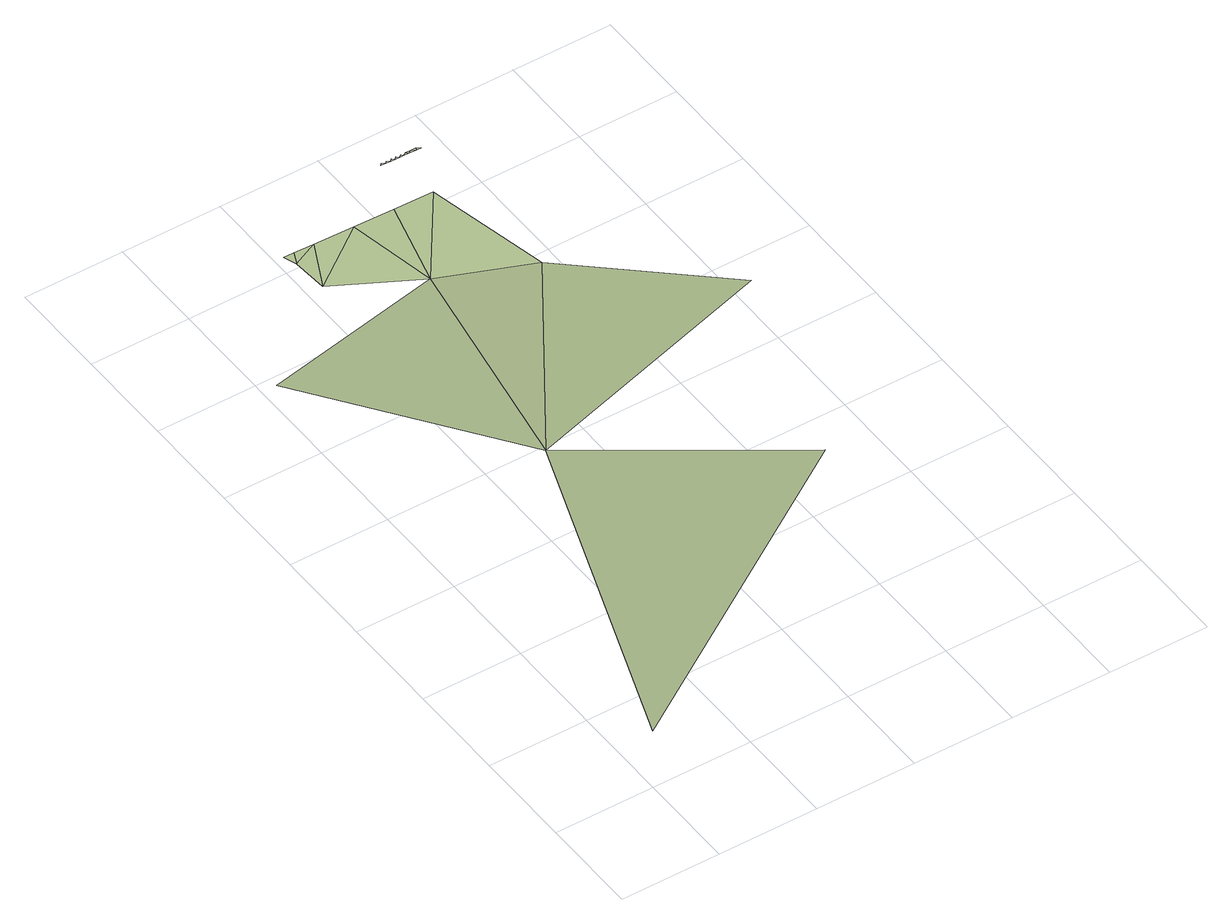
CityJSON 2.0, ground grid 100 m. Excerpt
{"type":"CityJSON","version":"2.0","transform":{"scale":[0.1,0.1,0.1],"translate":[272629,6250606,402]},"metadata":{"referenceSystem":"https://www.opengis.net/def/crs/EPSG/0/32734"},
"CityObjects":{
"terrain1":{"type":"TINRelief","geometry":[{"type":"CompositeSurface","lod":"1","boundaries":[[[0,1,2]],[[3,4,2]],[[5,6,7]],[[5,8,9]],[[6,5,9]],[[8,10,9]],[[8,3,10]],[[2,11,3]],[[3,12,10]],[[13,11,2]],[[12,3,14]],[[11,14,3]],[[15,16,17]],[[18,15,19]],[[20,21,19]],[[22,20,23]],[[24,23,25]],[[26,25,27]],[[28,26,27]],[[29,28,27]],[[28,29,30]],[[30,29,31]]]}]}
},
"vertices":[
[3,6,655],[3261,2204,490],[1403,3678,319],[1872,6114,168],[67,5768,155],[1041,6903,168],[1095,7027,168],[994,7030,168],[1068,6547,168],[1295,7021,168],[1697,7009,168],[2769,5749,168],[2098,6998,168],[4028,4448,308],[2499,6986,168],[2463,7651,3],[2429,7673,3],[2413,7652,3],[2479,7672,3],[2513,7649,3],[2556,7648,3],[2529,7670,3],[2579,7669,3],[2600,7647,3],[2629,7668,3],[2643,7645,3],[2679,7667,3],[2687,7644,3],[2729,7665,3],[2773,7642,3],[2779,7664,3],[2817,7640,3]
]}
